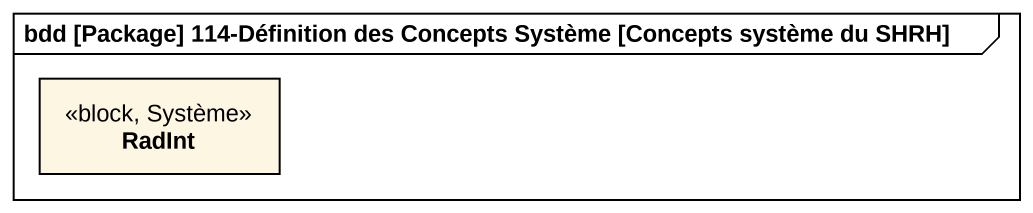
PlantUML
@startuml
mainframe bdd [Package] 114-Définition des Concepts Système [Concepts système du SHRH]
hide circle
hide empty members
class RadInt <<block, Système>>
@enduml
